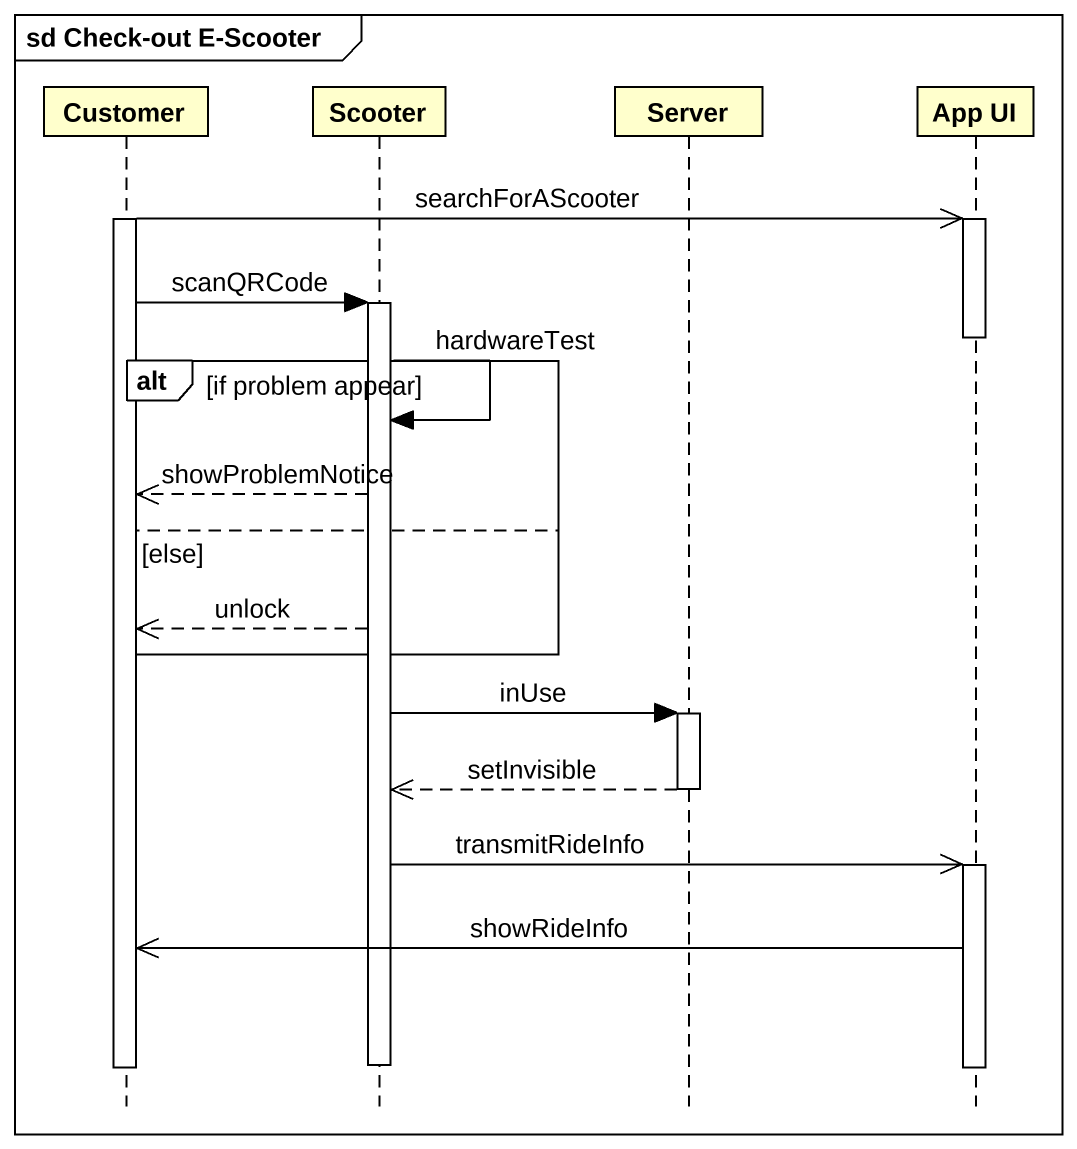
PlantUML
@startuml
mainframe sd Check-out E-Scooter
hide footbox
participant Customer
participant Scooter
participant Server
participant "App UI" as App_UI

activate Customer
Customer ->> App_UI : searchForAScooter
activate App_UI
Customer -> Scooter : scanQRCode
activate Scooter
deactivate App_UI
alt if problem appear
  Scooter -> Scooter : hardwareTest
  Scooter -->> Customer : showProblemNotice
else else
  Scooter -->> Customer : unlock
end
Scooter -> Server : inUse
activate Server
Server -->> Scooter : setInvisible
deactivate Server
Scooter ->> App_UI : transmitRideInfo
activate App_UI
App_UI ->> Customer : showRideInfo
deactivate Scooter
deactivate Customer
deactivate App_UI
@enduml
